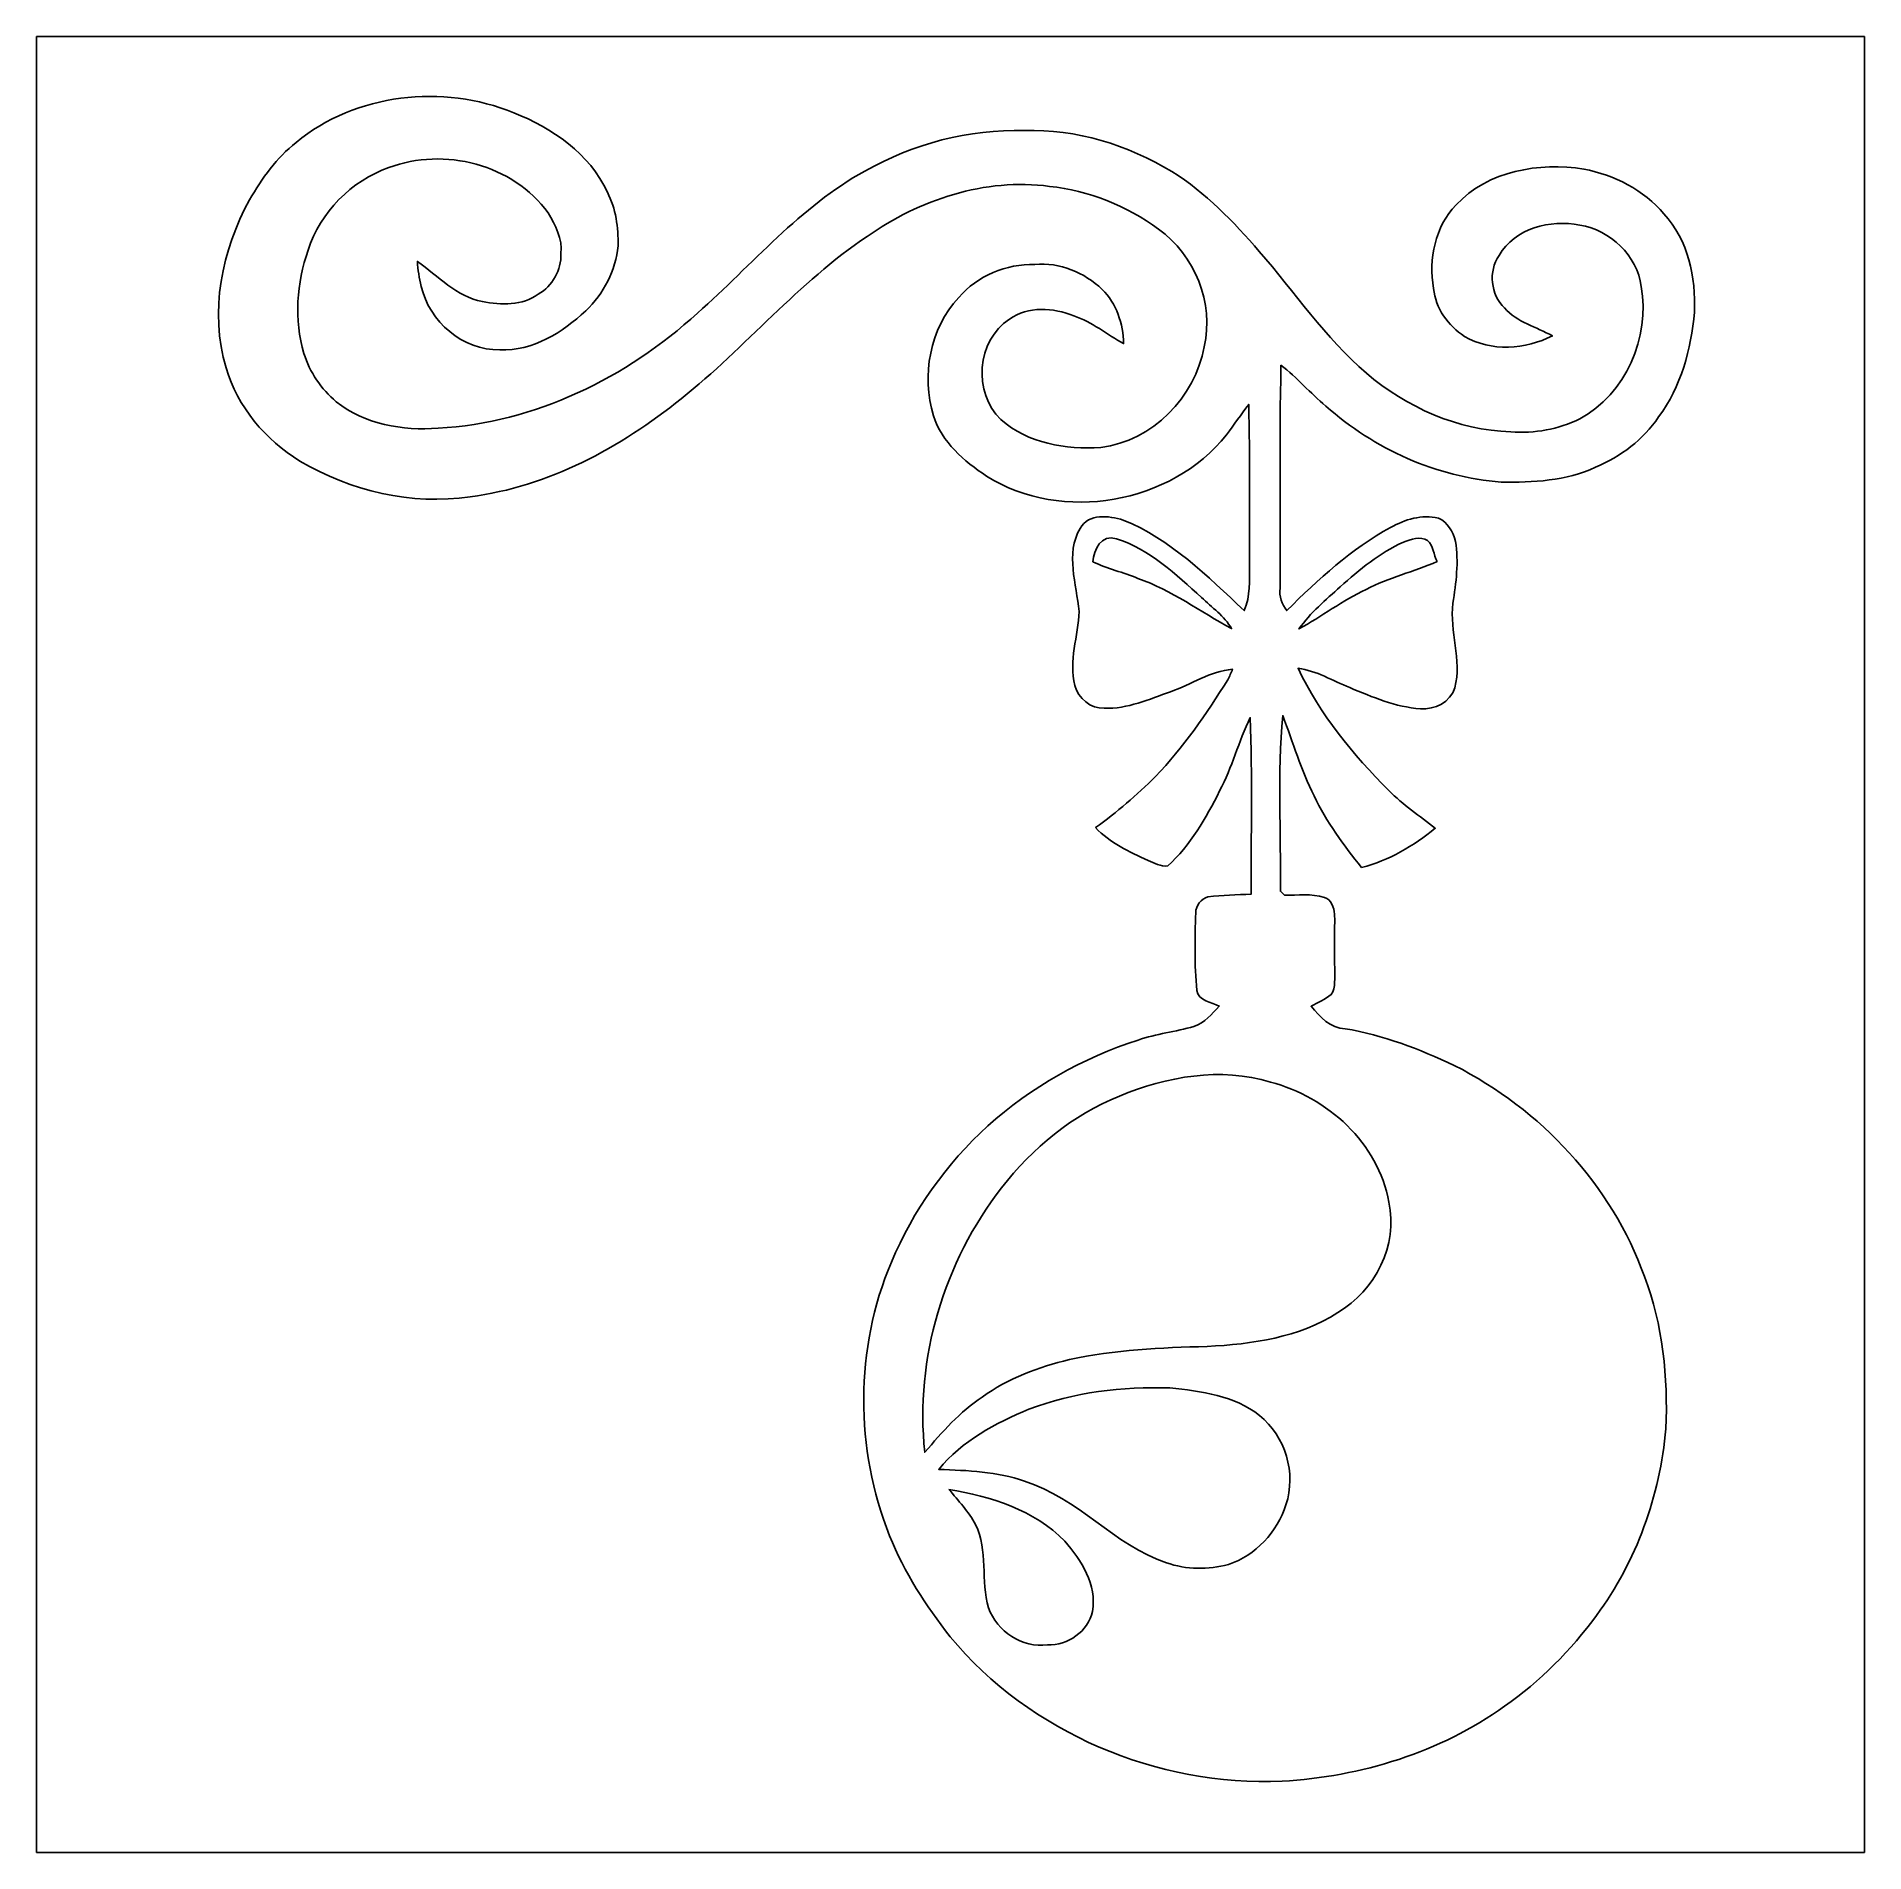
# Model space of a CAD drawing. Header units: centimetres. Extents: x -16.8 to 16.8, y -16.7 to 16.7.
import ezdxf

# ---------------------------------------------------------------- set-up
doc = ezdxf.new("R2010")
doc.units = ezdxf.units.CM
doc.header["$MEASUREMENT"] = 0
doc.layers.add('Layer 1', color=7, linetype='Continuous')

msp = doc.modelspace()

# ---------------------------------------------------------------- linework, layer by layer
at = {"layer": 'Layer 1', "color": 7}
for points, knots in [([(-16.77458, 16.66875), (-16.77458, 16.66875), (16.77458, 16.66875), (16.77458, 16.66875), (16.77458, 16.66875), (16.77458, 16.66875), (16.77458, -16.66875), (16.77458, -16.66875), (16.77458, -16.66875), (16.77458, -16.66875), (-16.77458, -16.66875), (-16.77458, -16.66875), (-16.77458, -16.66875), (-16.77458, -16.66875), (-16.77458, 16.66875), (-16.77458, 16.66875), (-16.77458, 16.66875), (-16.77458, 16.66875), (-16.77458, 16.66875), (-16.77458, 16.66875)], [0, 0, 0, 0, 0.16666667, 0.16666667, 0.16666667, 0.16666667, 0.33333333, 0.33333333, 0.33333333, 0.33333333, 0.5, 0.5, 0.5, 0.5, 0.66666667, 0.66666667, 0.66666667, 0.66666667, 1, 1, 1, 1]), ([(-12.00926, 14.72459), (-12.3698, 14.44449), (-12.63721, 14.0649), (-12.86404, 13.67331), (-12.86404, 13.67331), (-13.37451, 12.74516), (-13.60629, 11.62156), (-13.29655, 10.58863), (-13.29655, 10.58863), (-13.08594, 9.86931), (-12.57618, 9.26147), (-11.93941, 8.87518), (-11.93941, 8.87518), (-11.00914, 8.32309), (-9.89471, 8.05674), (-8.81768, 8.22078), (-8.81768, 8.22078), (-7.37764, 8.40281), (-6.05825, 9.12001), (-4.94101, 10.0203), (-4.94101, 10.0203), (-3.75814, 10.95869), (-2.79612, 12.15743), (-1.53141, 12.99598), (-1.53141, 12.99598), (-0.56974, 13.67614), (0.63324, 14.07654), (1.81716, 13.91814), (1.81716, 13.91814), (2.53965, 13.84406), (3.23321, 13.5576), (3.81917, 13.13251), (3.81917, 13.13251), (4.48098, 12.6559), (4.84187, 11.77537), (4.65596, 10.97456), (4.65596, 10.97456), (4.49227, 10.04464), (3.70452, 9.24489), (2.75908, 9.12601), (2.75908, 9.12601), (2.11984, 9.08438), (1.41711, 9.19868), (0.92463, 9.63824), (0.92463, 9.63824), (0.40746, 10.12966), (0.47766, 11.08745), (1.08162, 11.47798), (1.08162, 11.47798), (1.42522, 11.72633), (1.88877, 11.69141), (2.26519, 11.54042), (2.26519, 11.54042), (2.60103, 11.43247), (2.86949, 11.19329), (3.17818, 11.03207), (3.17818, 11.03207), (3.16971, 11.39684), (3.04447, 11.76514), (2.78518, 12.02796), (2.78518, 12.02796), (2.45569, 12.33629), (2.00625, 12.5289), (1.5494, 12.48586), (1.5494, 12.48586), (1.02482, 12.49645), (0.49671, 12.27596), (0.15028, 11.87944), (0.15028, 11.87944), (-0.37606, 11.30653), (-0.5394, 10.44504), (-0.31397, 9.70703), (-0.31397, 9.70703), (-0.15769, 9.21985), (0.24836, 8.87095), (0.66216, 8.59896), (0.66216, 8.59896), (2.04893, 7.73007), (4.04848, 8.0839), (5.06871, 9.35884), (5.06871, 9.35884), (5.20629, 9.54264), (5.33294, 9.73455), (5.4737, 9.91623), (5.4737, 9.91623), (5.50086, 8.93339), (5.47652, 7.9502), (5.49028, 6.96736), (5.49028, 6.96736), (5.48287, 6.68831), (5.50933, 6.39163), (5.39009, 6.13093), (5.39009, 6.13093), (4.71382, 6.75746), (4.04213, 7.44432), (3.17041, 7.79286), (3.17041, 7.79286), (2.90724, 7.87047), (2.53436, 7.92304), (2.38019, 7.6394), (2.38019, 7.6394), (2.10291, 7.1695), (2.31669, 6.61564), (2.35902, 6.1154), (2.35902, 6.1154), (2.34703, 5.66244), (2.16323, 5.20876), (2.28318, 4.75544), (2.28318, 4.75544), (2.34174, 4.5152), (2.57246, 4.32964), (2.82328, 4.3374), (2.82328, 4.3374), (3.24767, 4.32223), (3.64631, 4.5025), (4.03789, 4.64079), (4.03789, 4.64079), (4.41995, 4.77344), (4.76603, 5.01897), (5.17772, 5.0546), (5.17772, 5.0546), (5.15056, 4.98863), (5.12304, 4.92231), (5.08741, 4.86022), (5.08741, 4.86022), (4.69794, 4.23122), (4.2739, 3.61879), (3.76167, 3.08222), (3.76167, 3.08222), (3.41806, 2.74496), (3.05435, 2.42711), (2.66312, 2.14559), (2.66312, 2.14559), (2.92488, 1.86514), (3.28295, 1.70145), (3.62514, 1.54129), (3.62514, 1.54129), (3.74086, 1.49578), (3.85974, 1.4291), (3.98851, 1.44145), (3.98851, 1.44145), (4.40372, 1.82139), (4.69159, 2.31916), (4.93889, 2.82011), (4.93889, 2.82011), (5.16819, 3.25049), (5.28814, 3.72886), (5.50016, 4.16631), (5.50016, 4.16631), (5.54355, 3.08716), (5.51286, 2.00695), (5.51956, 0.9271), (5.51956, 0.9271), (5.25498, 0.90805), (4.98898, 0.90664), (4.72616, 0.87454), (4.72616, 0.87454), (4.59987, 0.83891), (4.5025, 0.71579), (4.50003, 0.5842), (4.50003, 0.5842), (4.48698, 0.10901), (4.47534, -0.36865), (4.52049, -0.84279), (4.52049, -0.84279), (4.55401, -1.03329), (4.79002, -1.06116), (4.93148, -1.13206), (4.93148, -1.13206), (4.79601, -1.276), (4.66372, -1.44074), (4.46828, -1.50319), (4.46828, -1.50319), (4.13103, -1.6069), (3.77649, -1.63654), (3.44276, -1.75472), (3.44276, -1.75472), (2.42852, -2.08174), (1.47743, -2.61691), (0.68439, -3.33058), (0.68439, -3.33058), (-0.07479, -4.02519), (-0.68862, -4.88209), (-1.08514, -5.83248), (-1.08514, -5.83248), (-1.75966, -7.41468), (-1.75542, -9.26147), (-1.11689, -10.85462), (-1.11689, -10.85462), (-0.8509, -11.52807), (-0.44944, -12.13767), (-0.00741, -12.70741), (-0.00741, -12.70741), (1.46226, -14.48294), (3.79554, -15.45484), (6.08612, -15.36171), (6.08612, -15.36171), (7.53498, -15.27528), (8.98525, -14.83607), (10.17023, -13.98199), (10.17023, -13.98199), (10.82357, -13.53044), (11.38661, -12.954), (11.85827, -12.31688), (11.85827, -12.31688), (12.58887, -11.32099), (13.02526, -10.11837), (13.12757, -8.88894), (13.12757, -8.88894), (13.17696, -7.94561), (13.07042, -6.985), (12.7381, -6.09635), (12.7381, -6.09635), (12.13591, -4.41501), (10.83204, -3.02366), (9.24666, -2.22074), (9.24666, -2.22074), (8.60954, -1.9177), (7.94103, -1.66476), (7.24359, -1.54552), (7.24359, -1.54552), (6.96842, -1.54093), (6.77968, -1.32997), (6.61811, -1.13489), (6.61811, -1.13489), (6.74546, -1.06998), (6.87211, -1.0033), (6.98923, -0.9204), (6.98923, -0.9204), (7.07461, -0.78281), (7.04638, -0.60854), (7.05238, -0.45579), (7.05238, -0.45579), (7.04215, -0.11783), (7.05309, 0.22049), (7.05097, 0.55809), (7.05097, 0.55809), (7.03333, 0.67698), (6.99523, 0.83114), (6.86294, 0.86572), (6.86294, 0.86572), (6.62481, 0.93839), (6.37293, 0.90064), (6.12916, 0.90734), (6.12916, 0.90734), (6.10411, 0.93133), (6.07907, 0.95497), (6.05437, 0.97861), (6.05437, 0.97861), (6.07131, 2.05281), (5.9944, 3.13196), (6.09706, 4.20229), (6.09706, 4.20229), (6.28756, 3.71016), (6.43608, 3.20005), (6.6735, 2.72662), (6.6735, 2.72662), (6.90033, 2.25037), (7.2136, 1.82245), (7.54627, 1.41534), (7.54627, 1.41534), (8.04862, 1.53423), (8.49701, 1.81645), (8.89811, 2.13289), (8.89811, 2.13289), (8.60989, 2.35832), (8.30474, 2.56399), (8.04686, 2.82575), (8.04686, 2.82575), (7.38787, 3.48686), (6.77933, 4.2224), (6.37928, 5.07118), (6.37928, 5.07118), (6.71936, 5.02638), (7.01357, 4.84188), (7.32684, 4.71734), (7.32684, 4.71734), (7.74347, 4.54237), (8.16822, 4.35963), (8.62436, 4.32717), (8.62436, 4.32717), (8.89, 4.30953), (9.17399, 4.44712), (9.25724, 4.71241), (9.25724, 4.71241), (9.38706, 5.22746), (9.15705, 5.7471), (9.22267, 6.26569), (9.22267, 6.26569), (9.27806, 6.64069), (9.33238, 7.02345), (9.26747, 7.40093), (9.26747, 7.40093), (9.22549, 7.57449), (9.12742, 7.75476), (8.95421, 7.82496), (8.95421, 7.82496), (8.65223, 7.90363), (8.34108, 7.80097), (8.07649, 7.65563), (8.07649, 7.65563), (7.35859, 7.26193), (6.74723, 6.70631), (6.1722, 6.13022), (6.1722, 6.13022), (6.08965, 6.25087), (6.02156, 6.38881), (6.04979, 6.54226), (6.04979, 6.54226), (6.05472, 7.90575), (6.03426, 9.26959), (6.06531, 10.63272), (6.06531, 10.63272), (6.36446, 10.41294), (6.60082, 10.12084), (6.88763, 9.88554), (6.88763, 9.88554), (7.77804, 9.09743), (8.91752, 8.57814), (10.10814, 8.48889), (10.10814, 8.48889), (10.69375, 8.4776), (11.29841, 8.51288), (11.83922, 8.76124), (11.83922, 8.76124), (12.29783, 8.95844), (12.71834, 9.26747), (12.99774, 9.68551), (12.99774, 9.68551), (13.40873, 10.23973), (13.59606, 10.92835), (13.65321, 11.6078), (13.65321, 11.6078), (13.68672, 12.24633), (13.53855, 12.93107), (13.09441, 13.41261), (13.09441, 13.41261), (12.72505, 13.85394), (12.18494, 14.12769), (11.62579, 14.23529), (11.62579, 14.23529), (10.80699, 14.3637), (9.86861, 14.20777), (9.28017, 13.57947), (9.28017, 13.57947), (8.89176, 13.17942), (8.77358, 12.58288), (8.86566, 12.04595), (8.86566, 12.04595), (8.89882, 11.68118), (9.13589, 11.36156), (9.43504, 11.16401), (9.43504, 11.16401), (9.92364, 10.87614), (10.55335, 10.92623), (11.04829, 11.17283), (11.04829, 11.17283), (10.75267, 11.33863), (10.40059, 11.42365), (10.16811, 11.68576), (10.16811, 11.68576), (9.91588, 11.932), (9.86649, 12.35781), (10.06828, 12.64955), (10.06828, 12.64955), (10.35861, 13.15156), (11.01055, 13.3163), (11.54924, 13.20694), (11.54924, 13.20694), (12.11086, 13.11381), (12.60193, 12.65096), (12.67883, 12.07946), (12.67883, 12.07946), (12.83935, 11.14989), (12.39732, 10.10179), (11.54853, 9.65129), (11.54853, 9.65129), (11.15942, 9.45621), (10.71774, 9.37966), (10.28488, 9.41211), (10.28488, 9.41211), (9.30804, 9.44174), (8.36965, 9.86049), (7.63235, 10.48985), (7.63235, 10.48985), (6.87952, 11.14284), (6.31437, 11.97292), (5.66808, 12.72399), (5.66808, 12.72399), (5.19077, 13.26868), (4.68595, 13.80561), (4.06435, 14.18837), (4.06435, 14.18837), (3.25296, 14.67732), (2.31175, 14.97436), (1.35819, 14.94437), (1.35819, 14.94437), (0.33761, 14.96977), (-0.68333, 14.70272), (-1.56986, 14.19966), (-1.56986, 14.19966), (-2.76296, 13.54561), (-3.63608, 12.48092), (-4.64326, 11.59263), (-4.64326, 11.59263), (-5.94466, 10.40271), (-7.626, 9.57721), (-9.40259, 9.47808), (-9.40259, 9.47808), (-10.05487, 9.4294), (-10.75055, 9.55111), (-11.27478, 9.96456), (-11.27478, 9.96456), (-11.54853, 10.19775), (-11.76196, 10.50608), (-11.86674, 10.85144), (-11.86674, 10.85144), (-12.05406, 11.4681), (-11.99762, 12.14332), (-11.79089, 12.74762), (-11.79089, 12.74762), (-11.56229, 13.44295), (-11.00173, 14.02221), (-10.30887, 14.2621), (-10.30887, 14.2621), (-9.29464, 14.64733), (-8.02499, 14.32313), (-7.38399, 13.43025), (-7.38399, 13.43025), (-7.25099, 13.20518), (-7.1187, 12.95506), (-7.14939, 12.68377), (-7.14939, 12.68377), (-7.14022, 12.38567), (-7.30462, 12.08511), (-7.56532, 11.93941), (-7.56532, 11.93941), (-7.85742, 11.72527), (-8.25253, 11.73656), (-8.59084, 11.80183), (-8.59084, 11.80183), (-9.06709, 11.89461), (-9.40541, 12.27314), (-9.78535, 12.54125), (-9.78535, 12.54125), (-9.77371, 12.38709), (-9.75536, 12.23257), (-9.71409, 12.08299), (-9.71409, 12.08299), (-9.56628, 11.43106), (-8.95103, 10.90577), (-8.27264, 10.91812), (-8.27264, 10.91812), (-7.6641, 10.89166), (-7.12258, 11.23632), (-6.69502, 11.63426), (-6.69502, 11.63426), (-6.3627, 11.9447), (-6.14433, 12.37509), (-6.10059, 12.82806), (-6.10059, 12.82806), (-6.09565, 13.1632), (-6.14186, 13.50786), (-6.29744, 13.80878), (-6.29744, 13.80878), (-6.61917, 14.5221), (-7.31026, 14.98953), (-8.01652, 15.27069), (-8.01652, 15.27069), (-9.31616, 15.80056), (-10.916, 15.63088), (-12.00926, 14.72459)], [0, 0, 0, 0, 0.00840336, 0.00840336, 0.00840336, 0.00840336, 0.01680672, 0.01680672, 0.01680672, 0.01680672, 0.02521008, 0.02521008, 0.02521008, 0.02521008, 0.03361345, 0.03361345, 0.03361345, 0.03361345, 0.04201681, 0.04201681, 0.04201681, 0.04201681, 0.05042017, 0.05042017, 0.05042017, 0.05042017, 0.05882353, 0.05882353, 0.05882353, 0.05882353, 0.06722689, 0.06722689, 0.06722689, 0.06722689, 0.07563025, 0.07563025, 0.07563025, 0.07563025, 0.08403361, 0.08403361, 0.08403361, 0.08403361, 0.09243697, 0.09243697, 0.09243697, 0.09243697, 0.10084034, 0.10084034, 0.10084034, 0.10084034, 0.1092437, 0.1092437, 0.1092437, 0.1092437, 0.11764706, 0.11764706, 0.11764706, 0.11764706, 0.12605042, 0.12605042, 0.12605042, 0.12605042, 0.13445378, 0.13445378, 0.13445378, 0.13445378, 0.14285714, 0.14285714, 0.14285714, 0.14285714, 0.1512605, 0.1512605, 0.1512605, 0.1512605, 0.15966387, 0.15966387, 0.15966387, 0.15966387, 0.16806723, 0.16806723, 0.16806723, 0.16806723, 0.17647059, 0.17647059, 0.17647059, 0.17647059, 0.18487395, 0.18487395, 0.18487395, 0.18487395, 0.19327731, 0.19327731, 0.19327731, 0.19327731, 0.20168067, 0.20168067, 0.20168067, 0.20168067, 0.21008403, 0.21008403, 0.21008403, 0.21008403, 0.21848739, 0.21848739, 0.21848739, 0.21848739, 0.22689076, 0.22689076, 0.22689076, 0.22689076, 0.23529412, 0.23529412, 0.23529412, 0.23529412, 0.24369748, 0.24369748, 0.24369748, 0.24369748, 0.25210084, 0.25210084, 0.25210084, 0.25210084, 0.2605042, 0.2605042, 0.2605042, 0.2605042, 0.26890756, 0.26890756, 0.26890756, 0.26890756, 0.27731092, 0.27731092, 0.27731092, 0.27731092, 0.28571429, 0.28571429, 0.28571429, 0.28571429, 0.29411765, 0.29411765, 0.29411765, 0.29411765, 0.30252101, 0.30252101, 0.30252101, 0.30252101, 0.31092437, 0.31092437, 0.31092437, 0.31092437, 0.31932773, 0.31932773, 0.31932773, 0.31932773, 0.32773109, 0.32773109, 0.32773109, 0.32773109, 0.33613445, 0.33613445, 0.33613445, 0.33613445, 0.34453782, 0.34453782, 0.34453782, 0.34453782, 0.35294118, 0.35294118, 0.35294118, 0.35294118, 0.36134454, 0.36134454, 0.36134454, 0.36134454, 0.3697479, 0.3697479, 0.3697479, 0.3697479, 0.37815126, 0.37815126, 0.37815126, 0.37815126, 0.38655462, 0.38655462, 0.38655462, 0.38655462, 0.39495798, 0.39495798, 0.39495798, 0.39495798, 0.40336134, 0.40336134, 0.40336134, 0.40336134, 0.41176471, 0.41176471, 0.41176471, 0.41176471, 0.42016807, 0.42016807, 0.42016807, 0.42016807, 0.42857143, 0.42857143, 0.42857143, 0.42857143, 0.43697479, 0.43697479, 0.43697479, 0.43697479, 0.44537815, 0.44537815, 0.44537815, 0.44537815, 0.45378151, 0.45378151, 0.45378151, 0.45378151, 0.46218487, 0.46218487, 0.46218487, 0.46218487, 0.47058824, 0.47058824, 0.47058824, 0.47058824, 0.4789916, 0.4789916, 0.4789916, 0.4789916, 0.48739496, 0.48739496, 0.48739496, 0.48739496, 0.49579832, 0.49579832, 0.49579832, 0.49579832, 0.50420168, 0.50420168, 0.50420168, 0.50420168, 0.51260504, 0.51260504, 0.51260504, 0.51260504, 0.5210084, 0.5210084, 0.5210084, 0.5210084, 0.52941176, 0.52941176, 0.52941176, 0.52941176, 0.53781513, 0.53781513, 0.53781513, 0.53781513, 0.54621849, 0.54621849, 0.54621849, 0.54621849, 0.55462185, 0.55462185, 0.55462185, 0.55462185, 0.56302521, 0.56302521, 0.56302521, 0.56302521, 0.57142857, 0.57142857, 0.57142857, 0.57142857, 0.57983193, 0.57983193, 0.57983193, 0.57983193, 0.58823529, 0.58823529, 0.58823529, 0.58823529, 0.59663866, 0.59663866, 0.59663866, 0.59663866, 0.60504202, 0.60504202, 0.60504202, 0.60504202, 0.61344538, 0.61344538, 0.61344538, 0.61344538, 0.62184874, 0.62184874, 0.62184874, 0.62184874, 0.6302521, 0.6302521, 0.6302521, 0.6302521, 0.63865546, 0.63865546, 0.63865546, 0.63865546, 0.64705882, 0.64705882, 0.64705882, 0.64705882, 0.65546218, 0.65546218, 0.65546218, 0.65546218, 0.66386555, 0.66386555, 0.66386555, 0.66386555, 0.67226891, 0.67226891, 0.67226891, 0.67226891, 0.68067227, 0.68067227, 0.68067227, 0.68067227, 0.68907563, 0.68907563, 0.68907563, 0.68907563, 0.69747899, 0.69747899, 0.69747899, 0.69747899, 0.70588235, 0.70588235, 0.70588235, 0.70588235, 0.71428571, 0.71428571, 0.71428571, 0.71428571, 0.72268908, 0.72268908, 0.72268908, 0.72268908, 0.73109244, 0.73109244, 0.73109244, 0.73109244, 0.7394958, 0.7394958, 0.7394958, 0.7394958, 0.74789916, 0.74789916, 0.74789916, 0.74789916, 0.75630252, 0.75630252, 0.75630252, 0.75630252, 0.76470588, 0.76470588, 0.76470588, 0.76470588, 0.77310924, 0.77310924, 0.77310924, 0.77310924, 0.78151261, 0.78151261, 0.78151261, 0.78151261, 0.78991597, 0.78991597, 0.78991597, 0.78991597, 0.79831933, 0.79831933, 0.79831933, 0.79831933, 0.80672269, 0.80672269, 0.80672269, 0.80672269, 0.81512605, 0.81512605, 0.81512605, 0.81512605, 0.82352941, 0.82352941, 0.82352941, 0.82352941, 0.83193277, 0.83193277, 0.83193277, 0.83193277, 0.84033613, 0.84033613, 0.84033613, 0.84033613, 0.8487395, 0.8487395, 0.8487395, 0.8487395, 0.85714286, 0.85714286, 0.85714286, 0.85714286, 0.86554622, 0.86554622, 0.86554622, 0.86554622, 0.87394958, 0.87394958, 0.87394958, 0.87394958, 0.88235294, 0.88235294, 0.88235294, 0.88235294, 0.8907563, 0.8907563, 0.8907563, 0.8907563, 0.89915966, 0.89915966, 0.89915966, 0.89915966, 0.90756303, 0.90756303, 0.90756303, 0.90756303, 0.91596639, 0.91596639, 0.91596639, 0.91596639, 0.92436975, 0.92436975, 0.92436975, 0.92436975, 0.93277311, 0.93277311, 0.93277311, 0.93277311, 0.94117647, 0.94117647, 0.94117647, 0.94117647, 0.94957983, 0.94957983, 0.94957983, 0.94957983, 0.95798319, 0.95798319, 0.95798319, 0.95798319, 0.96638655, 0.96638655, 0.96638655, 0.96638655, 0.97478992, 0.97478992, 0.97478992, 0.97478992, 0.98319328, 0.98319328, 0.98319328, 0.98319328, 1, 1, 1, 1]), ([(2.61479, 7.02663), (2.63208, 7.24676), (2.76542, 7.53851), (3.04553, 7.4489), (3.04553, 7.4489), (3.66113, 7.25946), (4.1342, 6.78568), (4.60904, 6.37258), (4.60904, 6.37258), (4.79425, 6.18525), (5.02849, 6.03532), (5.15796, 5.79861), (5.15796, 5.79861), (4.59034, 6.11223), (4.05589, 6.49958), (3.44099, 6.72218), (3.44099, 6.72218), (3.16971, 6.83507), (2.87831, 6.89539), (2.61479, 7.02663)], [0, 0, 0, 0, 0.16666667, 0.16666667, 0.16666667, 0.16666667, 0.33333333, 0.33333333, 0.33333333, 0.33333333, 0.5, 0.5, 0.5, 0.5, 0.66666667, 0.66666667, 0.66666667, 0.66666667, 1, 1, 1, 1]), ([(8.3118, 7.38646), (8.44973, 7.43197), (8.62259, 7.50252), (8.75665, 7.41645), (8.75665, 7.41645), (8.86601, 7.32155), (8.86601, 7.15539), (8.93057, 7.03263), (8.93057, 7.03263), (8.50653, 6.8386), (8.04192, 6.74017), (7.62952, 6.51722), (7.62952, 6.51722), (7.19455, 6.31613), (6.81284, 6.02227), (6.3941, 5.79261), (6.3941, 5.79261), (6.604, 6.09106), (6.88587, 6.32531), (7.15469, 6.56766), (7.15469, 6.56766), (7.50711, 6.88234), (7.87859, 7.19067), (8.3118, 7.38646)], [0, 0, 0, 0, 0.14285714, 0.14285714, 0.14285714, 0.14285714, 0.28571429, 0.28571429, 0.28571429, 0.28571429, 0.42857143, 0.42857143, 0.42857143, 0.42857143, 0.57142857, 0.57142857, 0.57142857, 0.57142857, 0.71428571, 0.71428571, 0.71428571, 0.71428571, 1, 1, 1, 1]), ([(3.09986, -2.78342), (3.96734, -2.42217), (4.95582, -2.24649), (5.87304, -2.52554), (5.87304, -2.52554), (6.91162, -2.80035), (7.85954, -3.64102), (8.04369, -4.73216), (8.04369, -4.73216), (8.22078, -5.51815), (7.79216, -6.35811), (7.10777, -6.7564), (7.10777, -6.7564), (6.39798, -7.21819), (5.53685, -7.33531), (4.70852, -7.37941), (4.70852, -7.37941), (3.86327, -7.40092), (3.01166, -7.44008), (2.18264, -7.62), (2.18264, -7.62), (1.61749, -7.76005), (1.05586, -7.96184), (0.58208, -8.30827), (0.58208, -8.30827), (0.17004, -8.57709), (-0.15099, -8.95421), (-0.47202, -9.32074), (-0.47202, -9.32074), (-0.65758, -7.60201), (-0.11712, -5.82789), (0.93698, -4.46476), (0.93698, -4.46476), (1.50424, -3.73839), (2.23908, -3.12702), (3.09986, -2.78342)], [0, 0, 0, 0, 0.1, 0.1, 0.1, 0.1, 0.2, 0.2, 0.2, 0.2, 0.3, 0.3, 0.3, 0.3, 0.4, 0.4, 0.4, 0.4, 0.5, 0.5, 0.5, 0.5, 0.6, 0.6, 0.6, 0.6, 0.7, 0.7, 0.7, 0.7, 0.8, 0.8, 0.8, 0.8, 1, 1, 1, 1]), ([(1.44074, -8.53158), (2.26201, -8.21831), (3.15348, -8.11177), (4.02837, -8.14176), (4.02837, -8.14176), (4.59881, -8.19961), (5.21088, -8.27899), (5.67408, -8.64799), (5.67408, -8.64799), (6.14751, -9.02864), (6.34965, -9.7088), (6.15738, -10.28594), (6.15738, -10.28594), (5.99264, -10.7823), (5.60317, -11.2141), (5.10187, -11.38167), (5.10187, -11.38167), (4.73004, -11.48292), (4.32788, -11.47868), (3.96381, -11.34992), (3.96381, -11.34992), (3.00002, -11.02819), (2.33539, -10.15506), (1.36102, -9.85449), (1.36102, -9.85449), (0.85654, -9.67105), (0.31397, -9.6587), (-0.21555, -9.63542), (-0.21555, -9.63542), (0.21343, -9.11754), (0.82656, -8.7824), (1.44074, -8.53158)], [0, 0, 0, 0, 0.11111111, 0.11111111, 0.11111111, 0.11111111, 0.22222222, 0.22222222, 0.22222222, 0.22222222, 0.33333333, 0.33333333, 0.33333333, 0.33333333, 0.44444444, 0.44444444, 0.44444444, 0.44444444, 0.55555556, 0.55555556, 0.55555556, 0.55555556, 0.66666667, 0.66666667, 0.66666667, 0.66666667, 0.77777778, 0.77777778, 0.77777778, 0.77777778, 1, 1, 1, 1]), ([(-0.02928, -10.00443), (0.74224, -10.13178), (1.53635, -10.38225), (2.09797, -10.95481), (2.09797, -10.95481), (2.40277, -11.30653), (2.68817, -11.7542), (2.60597, -12.24245), (2.60597, -12.24245), (2.52483, -12.61181), (2.15406, -12.87251), (1.78047, -12.85699), (1.78047, -12.85699), (1.31657, -12.91908), (0.85337, -12.61145), (0.69779, -12.17754), (0.69779, -12.17754), (0.5528, -11.67906), (0.69427, -11.12802), (0.46038, -10.6493), (0.46038, -10.6493), (0.33373, -10.40836), (0.14217, -10.21221), (-0.02928, -10.00443)], [0, 0, 0, 0, 0.14285714, 0.14285714, 0.14285714, 0.14285714, 0.28571429, 0.28571429, 0.28571429, 0.28571429, 0.42857143, 0.42857143, 0.42857143, 0.42857143, 0.57142857, 0.57142857, 0.57142857, 0.57142857, 0.71428571, 0.71428571, 0.71428571, 0.71428571, 1, 1, 1, 1])]:
    msp.add_open_spline(points, degree=3, knots=knots, dxfattribs=at)
at = {"layer": 'Layer 1', "color": 250}
for points, knots in [([(-12.00926, 14.72459), (-10.916, 15.63088), (-9.31616, 15.80056), (-8.01652, 15.27069), (-8.01652, 15.27069), (-7.31026, 14.98953), (-6.61917, 14.5221), (-6.29744, 13.80878), (-6.29744, 13.80878), (-6.14186, 13.50786), (-6.09565, 13.1632), (-6.10059, 12.82806), (-6.10059, 12.82806), (-6.14433, 12.37509), (-6.3627, 11.9447), (-6.69502, 11.63426), (-6.69502, 11.63426), (-7.12258, 11.23632), (-7.6641, 10.89166), (-8.27264, 10.91812), (-8.27264, 10.91812), (-8.95103, 10.90577), (-9.56628, 11.43106), (-9.71409, 12.08299), (-9.71409, 12.08299), (-9.75536, 12.23257), (-9.77371, 12.38709), (-9.78535, 12.54125), (-9.78535, 12.54125), (-9.40541, 12.27314), (-9.06709, 11.89461), (-8.59084, 11.80183), (-8.59084, 11.80183), (-8.25253, 11.73656), (-7.85742, 11.72527), (-7.56532, 11.93941), (-7.56532, 11.93941), (-7.30462, 12.08511), (-7.14022, 12.38567), (-7.14939, 12.68377), (-7.14939, 12.68377), (-7.1187, 12.95506), (-7.25099, 13.20518), (-7.38399, 13.43025), (-7.38399, 13.43025), (-8.02499, 14.32313), (-9.29464, 14.64733), (-10.30887, 14.2621), (-10.30887, 14.2621), (-11.00173, 14.02221), (-11.56229, 13.44295), (-11.79089, 12.74762), (-11.79089, 12.74762), (-11.99762, 12.14332), (-12.05406, 11.4681), (-11.86674, 10.85144), (-11.86674, 10.85144), (-11.76196, 10.50608), (-11.54853, 10.19775), (-11.27478, 9.96456), (-11.27478, 9.96456), (-10.75055, 9.55111), (-10.05487, 9.4294), (-9.40259, 9.47808), (-9.40259, 9.47808), (-7.626, 9.57721), (-5.94466, 10.40271), (-4.64326, 11.59263), (-4.64326, 11.59263), (-3.63608, 12.48092), (-2.76296, 13.54561), (-1.56986, 14.19966), (-1.56986, 14.19966), (-0.68333, 14.70272), (0.33761, 14.96977), (1.35819, 14.94437), (1.35819, 14.94437), (2.31175, 14.97436), (3.25296, 14.67732), (4.06435, 14.18837), (4.06435, 14.18837), (4.68595, 13.80561), (5.19077, 13.26868), (5.66808, 12.72399), (5.66808, 12.72399), (6.31437, 11.97292), (6.87952, 11.14284), (7.63235, 10.48985), (7.63235, 10.48985), (8.36965, 9.86049), (9.30804, 9.44174), (10.28488, 9.41211), (10.28488, 9.41211), (10.71774, 9.37966), (11.15942, 9.45621), (11.54853, 9.65129), (11.54853, 9.65129), (12.39732, 10.10179), (12.83935, 11.14989), (12.67883, 12.07946), (12.67883, 12.07946), (12.60193, 12.65096), (12.11086, 13.11381), (11.54924, 13.20694), (11.54924, 13.20694), (11.01055, 13.3163), (10.35861, 13.15156), (10.06828, 12.64955), (10.06828, 12.64955), (9.86649, 12.35781), (9.91588, 11.932), (10.16811, 11.68576), (10.16811, 11.68576), (10.40059, 11.42365), (10.75267, 11.33863), (11.04829, 11.17283), (11.04829, 11.17283), (10.55335, 10.92623), (9.92364, 10.87614), (9.43504, 11.16401), (9.43504, 11.16401), (9.13589, 11.36156), (8.89882, 11.68118), (8.86566, 12.04595), (8.86566, 12.04595), (8.77358, 12.58288), (8.89176, 13.17942), (9.28017, 13.57947), (9.28017, 13.57947), (9.86861, 14.20777), (10.80699, 14.3637), (11.62579, 14.23529), (11.62579, 14.23529), (12.18494, 14.12769), (12.72505, 13.85394), (13.09441, 13.41261), (13.09441, 13.41261), (13.53855, 12.93107), (13.68672, 12.24633), (13.65321, 11.6078), (13.65321, 11.6078), (13.59606, 10.92835), (13.40873, 10.23973), (12.99774, 9.68551), (12.99774, 9.68551), (12.71834, 9.26747), (12.29783, 8.95844), (11.83922, 8.76124), (11.83922, 8.76124), (11.29841, 8.51288), (10.69375, 8.4776), (10.10814, 8.48889), (10.10814, 8.48889), (8.91752, 8.57814), (7.77804, 9.09743), (6.88763, 9.88554), (6.88763, 9.88554), (6.60082, 10.12084), (6.36446, 10.41294), (6.06531, 10.63272), (6.06531, 10.63272), (6.03426, 9.26959), (6.05472, 7.90575), (6.04979, 6.54226), (6.04979, 6.54226), (6.02156, 6.38881), (6.08965, 6.25087), (6.1722, 6.13022), (6.1722, 6.13022), (6.74723, 6.70631), (7.35859, 7.26193), (8.07649, 7.65563), (8.07649, 7.65563), (8.34108, 7.80097), (8.65223, 7.90363), (8.95421, 7.82496), (8.95421, 7.82496), (9.12742, 7.75476), (9.22549, 7.57449), (9.26747, 7.40093), (9.26747, 7.40093), (9.33238, 7.02345), (9.27806, 6.64069), (9.22267, 6.26569), (9.22267, 6.26569), (9.15705, 5.7471), (9.38706, 5.22746), (9.25724, 4.71241), (9.25724, 4.71241), (9.17399, 4.44712), (8.89, 4.30953), (8.62436, 4.32717), (8.62436, 4.32717), (8.16822, 4.35963), (7.74347, 4.54237), (7.32684, 4.71734), (7.32684, 4.71734), (7.01357, 4.84188), (6.71936, 5.02638), (6.37928, 5.07118), (6.37928, 5.07118), (6.77933, 4.2224), (7.38787, 3.48686), (8.04686, 2.82575), (8.04686, 2.82575), (8.30474, 2.56399), (8.60989, 2.35832), (8.89811, 2.13289), (8.89811, 2.13289), (8.49701, 1.81645), (8.04862, 1.53423), (7.54627, 1.41534), (7.54627, 1.41534), (7.2136, 1.82245), (6.90033, 2.25037), (6.6735, 2.72662), (6.6735, 2.72662), (6.43608, 3.20005), (6.28756, 3.71016), (6.09706, 4.20229), (6.09706, 4.20229), (5.9944, 3.13196), (6.07131, 2.05281), (6.05437, 0.97861), (6.05437, 0.97861), (6.07907, 0.95497), (6.10411, 0.93133), (6.12916, 0.90734), (6.12916, 0.90734), (6.37293, 0.90064), (6.62481, 0.93839), (6.86294, 0.86572), (6.86294, 0.86572), (6.99523, 0.83114), (7.03333, 0.67698), (7.05097, 0.55809), (7.05097, 0.55809), (7.05309, 0.22049), (7.04215, -0.11783), (7.05238, -0.45579), (7.05238, -0.45579), (7.04638, -0.60854), (7.07461, -0.78281), (6.98923, -0.9204), (6.98923, -0.9204), (6.87211, -1.0033), (6.74546, -1.06998), (6.61811, -1.13489), (6.61811, -1.13489), (6.77968, -1.32997), (6.96842, -1.54093), (7.24359, -1.54552), (7.24359, -1.54552), (7.94103, -1.66476), (8.60954, -1.9177), (9.24666, -2.22074), (9.24666, -2.22074), (10.83204, -3.02366), (12.13591, -4.41501), (12.7381, -6.09635), (12.7381, -6.09635), (13.07042, -6.985), (13.17696, -7.94561), (13.12757, -8.88894), (13.12757, -8.88894), (13.02526, -10.11837), (12.58887, -11.32099), (11.85827, -12.31688), (11.85827, -12.31688), (11.38661, -12.954), (10.82357, -13.53044), (10.17023, -13.98199), (10.17023, -13.98199), (8.98525, -14.83607), (7.53498, -15.27528), (6.08612, -15.36171), (6.08612, -15.36171), (3.79554, -15.45484), (1.46226, -14.48294), (-0.00741, -12.70741), (-0.00741, -12.70741), (-0.44944, -12.13767), (-0.8509, -11.52807), (-1.11689, -10.85462), (-1.11689, -10.85462), (-1.75542, -9.26147), (-1.75966, -7.41468), (-1.08514, -5.83248), (-1.08514, -5.83248), (-0.68862, -4.88209), (-0.07479, -4.02519), (0.68439, -3.33058), (0.68439, -3.33058), (1.47743, -2.61691), (2.42852, -2.08174), (3.44276, -1.75472), (3.44276, -1.75472), (3.77649, -1.63654), (4.13103, -1.6069), (4.46828, -1.50319), (4.46828, -1.50319), (4.66372, -1.44074), (4.79601, -1.276), (4.93148, -1.13206), (4.93148, -1.13206), (4.79002, -1.06116), (4.55401, -1.03329), (4.52049, -0.84279), (4.52049, -0.84279), (4.47534, -0.36865), (4.48698, 0.10901), (4.50003, 0.5842), (4.50003, 0.5842), (4.5025, 0.71579), (4.59987, 0.83891), (4.72616, 0.87454), (4.72616, 0.87454), (4.98898, 0.90664), (5.25498, 0.90805), (5.51956, 0.9271), (5.51956, 0.9271), (5.51286, 2.00695), (5.54355, 3.08716), (5.50016, 4.16631), (5.50016, 4.16631), (5.28814, 3.72886), (5.16819, 3.25049), (4.93889, 2.82011), (4.93889, 2.82011), (4.69159, 2.31916), (4.40372, 1.82139), (3.98851, 1.44145), (3.98851, 1.44145), (3.85974, 1.4291), (3.74086, 1.49578), (3.62514, 1.54129), (3.62514, 1.54129), (3.28295, 1.70145), (2.92488, 1.86514), (2.66312, 2.14559), (2.66312, 2.14559), (3.05435, 2.42711), (3.41806, 2.74496), (3.76167, 3.08222), (3.76167, 3.08222), (4.2739, 3.61879), (4.69794, 4.23122), (5.08741, 4.86022), (5.08741, 4.86022), (5.12304, 4.92231), (5.15056, 4.98863), (5.17772, 5.0546), (5.17772, 5.0546), (4.76603, 5.01897), (4.41995, 4.77344), (4.03789, 4.64079), (4.03789, 4.64079), (3.64631, 4.5025), (3.24767, 4.32223), (2.82328, 4.3374), (2.82328, 4.3374), (2.57246, 4.32964), (2.34174, 4.5152), (2.28318, 4.75544), (2.28318, 4.75544), (2.16323, 5.20876), (2.34703, 5.66244), (2.35902, 6.1154), (2.35902, 6.1154), (2.31669, 6.61564), (2.10291, 7.1695), (2.38019, 7.6394), (2.38019, 7.6394), (2.53436, 7.92304), (2.90724, 7.87047), (3.17041, 7.79286), (3.17041, 7.79286), (4.04213, 7.44432), (4.71382, 6.75746), (5.39009, 6.13093), (5.39009, 6.13093), (5.50933, 6.39163), (5.48287, 6.68831), (5.49028, 6.96736), (5.49028, 6.96736), (5.47652, 7.9502), (5.50086, 8.93339), (5.4737, 9.91623), (5.4737, 9.91623), (5.33294, 9.73455), (5.20629, 9.54264), (5.06871, 9.35884), (5.06871, 9.35884), (4.04848, 8.0839), (2.04893, 7.73007), (0.66216, 8.59896), (0.66216, 8.59896), (0.24836, 8.87095), (-0.15769, 9.21985), (-0.31397, 9.70703), (-0.31397, 9.70703), (-0.5394, 10.44504), (-0.37606, 11.30653), (0.15028, 11.87944), (0.15028, 11.87944), (0.49671, 12.27596), (1.02482, 12.49645), (1.5494, 12.48586), (1.5494, 12.48586), (2.00625, 12.5289), (2.45569, 12.33629), (2.78518, 12.02796), (2.78518, 12.02796), (3.04447, 11.76514), (3.16971, 11.39684), (3.17818, 11.03207), (3.17818, 11.03207), (2.86949, 11.19329), (2.60103, 11.43247), (2.26519, 11.54042), (2.26519, 11.54042), (1.88877, 11.69141), (1.42522, 11.72633), (1.08162, 11.47798), (1.08162, 11.47798), (0.47766, 11.08745), (0.40746, 10.12966), (0.92463, 9.63824), (0.92463, 9.63824), (1.41711, 9.19868), (2.11984, 9.08438), (2.75908, 9.12601), (2.75908, 9.12601), (3.70452, 9.24489), (4.49227, 10.04464), (4.65596, 10.97456), (4.65596, 10.97456), (4.84187, 11.77537), (4.48098, 12.6559), (3.81917, 13.13251), (3.81917, 13.13251), (3.23321, 13.5576), (2.53965, 13.84406), (1.81716, 13.91814), (1.81716, 13.91814), (0.63324, 14.07654), (-0.56974, 13.67614), (-1.53141, 12.99598), (-1.53141, 12.99598), (-2.79612, 12.15743), (-3.75814, 10.95869), (-4.94101, 10.0203), (-4.94101, 10.0203), (-6.05825, 9.12001), (-7.37764, 8.40281), (-8.81768, 8.22078), (-8.81768, 8.22078), (-9.89471, 8.05674), (-11.00914, 8.32309), (-11.93941, 8.87518), (-11.93941, 8.87518), (-12.57618, 9.26147), (-13.08594, 9.86931), (-13.29655, 10.58863), (-13.29655, 10.58863), (-13.60629, 11.62156), (-13.37451, 12.74516), (-12.86404, 13.67331), (-12.86404, 13.67331), (-12.63721, 14.0649), (-12.3698, 14.44449), (-12.00926, 14.72459), (-12.00926, 14.72459), (-12.00926, 14.72459), (-12.00926, 14.72459), (-12.00926, 14.72459)], [0, 0, 0, 0, 0.00833333, 0.00833333, 0.00833333, 0.00833333, 0.01666667, 0.01666667, 0.01666667, 0.01666667, 0.025, 0.025, 0.025, 0.025, 0.03333333, 0.03333333, 0.03333333, 0.03333333, 0.04166667, 0.04166667, 0.04166667, 0.04166667, 0.05, 0.05, 0.05, 0.05, 0.05833333, 0.05833333, 0.05833333, 0.05833333, 0.06666667, 0.06666667, 0.06666667, 0.06666667, 0.075, 0.075, 0.075, 0.075, 0.08333333, 0.08333333, 0.08333333, 0.08333333, 0.09166667, 0.09166667, 0.09166667, 0.09166667, 0.1, 0.1, 0.1, 0.1, 0.10833333, 0.10833333, 0.10833333, 0.10833333, 0.11666667, 0.11666667, 0.11666667, 0.11666667, 0.125, 0.125, 0.125, 0.125, 0.13333333, 0.13333333, 0.13333333, 0.13333333, 0.14166667, 0.14166667, 0.14166667, 0.14166667, 0.15, 0.15, 0.15, 0.15, 0.15833333, 0.15833333, 0.15833333, 0.15833333, 0.16666667, 0.16666667, 0.16666667, 0.16666667, 0.175, 0.175, 0.175, 0.175, 0.18333333, 0.18333333, 0.18333333, 0.18333333, 0.19166667, 0.19166667, 0.19166667, 0.19166667, 0.2, 0.2, 0.2, 0.2, 0.20833333, 0.20833333, 0.20833333, 0.20833333, 0.21666667, 0.21666667, 0.21666667, 0.21666667, 0.225, 0.225, 0.225, 0.225, 0.23333333, 0.23333333, 0.23333333, 0.23333333, 0.24166667, 0.24166667, 0.24166667, 0.24166667, 0.25, 0.25, 0.25, 0.25, 0.25833333, 0.25833333, 0.25833333, 0.25833333, 0.26666667, 0.26666667, 0.26666667, 0.26666667, 0.275, 0.275, 0.275, 0.275, 0.28333333, 0.28333333, 0.28333333, 0.28333333, 0.29166667, 0.29166667, 0.29166667, 0.29166667, 0.3, 0.3, 0.3, 0.3, 0.30833333, 0.30833333, 0.30833333, 0.30833333, 0.31666667, 0.31666667, 0.31666667, 0.31666667, 0.325, 0.325, 0.325, 0.325, 0.33333333, 0.33333333, 0.33333333, 0.33333333, 0.34166667, 0.34166667, 0.34166667, 0.34166667, 0.35, 0.35, 0.35, 0.35, 0.35833333, 0.35833333, 0.35833333, 0.35833333, 0.36666667, 0.36666667, 0.36666667, 0.36666667, 0.375, 0.375, 0.375, 0.375, 0.38333333, 0.38333333, 0.38333333, 0.38333333, 0.39166667, 0.39166667, 0.39166667, 0.39166667, 0.4, 0.4, 0.4, 0.4, 0.40833333, 0.40833333, 0.40833333, 0.40833333, 0.41666667, 0.41666667, 0.41666667, 0.41666667, 0.425, 0.425, 0.425, 0.425, 0.43333333, 0.43333333, 0.43333333, 0.43333333, 0.44166667, 0.44166667, 0.44166667, 0.44166667, 0.45, 0.45, 0.45, 0.45, 0.45833333, 0.45833333, 0.45833333, 0.45833333, 0.46666667, 0.46666667, 0.46666667, 0.46666667, 0.475, 0.475, 0.475, 0.475, 0.48333333, 0.48333333, 0.48333333, 0.48333333, 0.49166667, 0.49166667, 0.49166667, 0.49166667, 0.5, 0.5, 0.5, 0.5, 0.50833333, 0.50833333, 0.50833333, 0.50833333, 0.51666667, 0.51666667, 0.51666667, 0.51666667, 0.525, 0.525, 0.525, 0.525, 0.53333333, 0.53333333, 0.53333333, 0.53333333, 0.54166667, 0.54166667, 0.54166667, 0.54166667, 0.55, 0.55, 0.55, 0.55, 0.55833333, 0.55833333, 0.55833333, 0.55833333, 0.56666667, 0.56666667, 0.56666667, 0.56666667, 0.575, 0.575, 0.575, 0.575, 0.58333333, 0.58333333, 0.58333333, 0.58333333, 0.59166667, 0.59166667, 0.59166667, 0.59166667, 0.6, 0.6, 0.6, 0.6, 0.60833333, 0.60833333, 0.60833333, 0.60833333, 0.61666667, 0.61666667, 0.61666667, 0.61666667, 0.625, 0.625, 0.625, 0.625, 0.63333333, 0.63333333, 0.63333333, 0.63333333, 0.64166667, 0.64166667, 0.64166667, 0.64166667, 0.65, 0.65, 0.65, 0.65, 0.65833333, 0.65833333, 0.65833333, 0.65833333, 0.66666667, 0.66666667, 0.66666667, 0.66666667, 0.675, 0.675, 0.675, 0.675, 0.68333333, 0.68333333, 0.68333333, 0.68333333, 0.69166667, 0.69166667, 0.69166667, 0.69166667, 0.7, 0.7, 0.7, 0.7, 0.70833333, 0.70833333, 0.70833333, 0.70833333, 0.71666667, 0.71666667, 0.71666667, 0.71666667, 0.725, 0.725, 0.725, 0.725, 0.73333333, 0.73333333, 0.73333333, 0.73333333, 0.74166667, 0.74166667, 0.74166667, 0.74166667, 0.75, 0.75, 0.75, 0.75, 0.75833333, 0.75833333, 0.75833333, 0.75833333, 0.76666667, 0.76666667, 0.76666667, 0.76666667, 0.775, 0.775, 0.775, 0.775, 0.78333333, 0.78333333, 0.78333333, 0.78333333, 0.79166667, 0.79166667, 0.79166667, 0.79166667, 0.8, 0.8, 0.8, 0.8, 0.80833333, 0.80833333, 0.80833333, 0.80833333, 0.81666667, 0.81666667, 0.81666667, 0.81666667, 0.825, 0.825, 0.825, 0.825, 0.83333333, 0.83333333, 0.83333333, 0.83333333, 0.84166667, 0.84166667, 0.84166667, 0.84166667, 0.85, 0.85, 0.85, 0.85, 0.85833333, 0.85833333, 0.85833333, 0.85833333, 0.86666667, 0.86666667, 0.86666667, 0.86666667, 0.875, 0.875, 0.875, 0.875, 0.88333333, 0.88333333, 0.88333333, 0.88333333, 0.89166667, 0.89166667, 0.89166667, 0.89166667, 0.9, 0.9, 0.9, 0.9, 0.90833333, 0.90833333, 0.90833333, 0.90833333, 0.91666667, 0.91666667, 0.91666667, 0.91666667, 0.925, 0.925, 0.925, 0.925, 0.93333333, 0.93333333, 0.93333333, 0.93333333, 0.94166667, 0.94166667, 0.94166667, 0.94166667, 0.95, 0.95, 0.95, 0.95, 0.95833333, 0.95833333, 0.95833333, 0.95833333, 0.96666667, 0.96666667, 0.96666667, 0.96666667, 0.975, 0.975, 0.975, 0.975, 0.98333333, 0.98333333, 0.98333333, 0.98333333, 1, 1, 1, 1]), ([(2.61479, 7.02663), (2.87831, 6.89539), (3.16971, 6.83507), (3.44099, 6.72218), (3.44099, 6.72218), (4.05589, 6.49958), (4.59034, 6.11223), (5.15796, 5.79861), (5.15796, 5.79861), (5.02849, 6.03532), (4.79425, 6.18525), (4.60904, 6.37258), (4.60904, 6.37258), (4.1342, 6.78568), (3.66113, 7.25946), (3.04553, 7.4489), (3.04553, 7.4489), (2.76542, 7.53851), (2.63208, 7.24676), (2.61479, 7.02663), (2.61479, 7.02663), (2.61479, 7.02663), (2.61479, 7.02663), (2.61479, 7.02663)], [0, 0, 0, 0, 0.14285714, 0.14285714, 0.14285714, 0.14285714, 0.28571429, 0.28571429, 0.28571429, 0.28571429, 0.42857143, 0.42857143, 0.42857143, 0.42857143, 0.57142857, 0.57142857, 0.57142857, 0.57142857, 0.71428571, 0.71428571, 0.71428571, 0.71428571, 1, 1, 1, 1]), ([(8.3118, 7.38646), (7.87859, 7.19067), (7.50711, 6.88234), (7.15469, 6.56766), (7.15469, 6.56766), (6.88587, 6.32531), (6.604, 6.09106), (6.3941, 5.79261), (6.3941, 5.79261), (6.81284, 6.02227), (7.19455, 6.31613), (7.62952, 6.51722), (7.62952, 6.51722), (8.04192, 6.74017), (8.50653, 6.8386), (8.93057, 7.03263), (8.93057, 7.03263), (8.86601, 7.15539), (8.86601, 7.32155), (8.75665, 7.41645), (8.75665, 7.41645), (8.62259, 7.50252), (8.44973, 7.43197), (8.3118, 7.38646), (8.3118, 7.38646), (8.3118, 7.38646), (8.3118, 7.38646), (8.3118, 7.38646)], [0, 0, 0, 0, 0.125, 0.125, 0.125, 0.125, 0.25, 0.25, 0.25, 0.25, 0.375, 0.375, 0.375, 0.375, 0.5, 0.5, 0.5, 0.5, 0.625, 0.625, 0.625, 0.625, 0.75, 0.75, 0.75, 0.75, 1, 1, 1, 1]), ([(3.09986, -2.78342), (2.23908, -3.12702), (1.50424, -3.73839), (0.93698, -4.46476), (0.93698, -4.46476), (-0.11712, -5.82789), (-0.65758, -7.60201), (-0.47202, -9.32074), (-0.47202, -9.32074), (-0.15099, -8.95421), (0.17004, -8.57709), (0.58208, -8.30827), (0.58208, -8.30827), (1.05586, -7.96184), (1.61749, -7.76005), (2.18264, -7.62), (2.18264, -7.62), (3.01166, -7.44008), (3.86327, -7.40092), (4.70852, -7.37941), (4.70852, -7.37941), (5.53685, -7.33531), (6.39798, -7.21819), (7.10777, -6.7564), (7.10777, -6.7564), (7.79216, -6.35811), (8.22078, -5.51815), (8.04369, -4.73216), (8.04369, -4.73216), (7.85954, -3.64102), (6.91162, -2.80035), (5.87304, -2.52554), (5.87304, -2.52554), (4.95582, -2.24649), (3.96734, -2.42217), (3.09986, -2.78342), (3.09986, -2.78342), (3.09986, -2.78342), (3.09986, -2.78342), (3.09986, -2.78342)], [0, 0, 0, 0, 0.09090909, 0.09090909, 0.09090909, 0.09090909, 0.18181818, 0.18181818, 0.18181818, 0.18181818, 0.27272727, 0.27272727, 0.27272727, 0.27272727, 0.36363636, 0.36363636, 0.36363636, 0.36363636, 0.45454545, 0.45454545, 0.45454545, 0.45454545, 0.54545455, 0.54545455, 0.54545455, 0.54545455, 0.63636364, 0.63636364, 0.63636364, 0.63636364, 0.72727273, 0.72727273, 0.72727273, 0.72727273, 0.81818182, 0.81818182, 0.81818182, 0.81818182, 1, 1, 1, 1]), ([(1.44074, -8.53158), (0.82656, -8.7824), (0.21343, -9.11754), (-0.21555, -9.63542), (-0.21555, -9.63542), (0.31397, -9.6587), (0.85654, -9.67105), (1.36102, -9.85449), (1.36102, -9.85449), (2.33539, -10.15506), (3.00002, -11.02819), (3.96381, -11.34992), (3.96381, -11.34992), (4.32788, -11.47868), (4.73004, -11.48292), (5.10187, -11.38167), (5.10187, -11.38167), (5.60317, -11.2141), (5.99264, -10.7823), (6.15738, -10.28594), (6.15738, -10.28594), (6.34965, -9.7088), (6.14751, -9.02864), (5.67408, -8.64799), (5.67408, -8.64799), (5.21088, -8.27899), (4.59881, -8.19961), (4.02837, -8.14176), (4.02837, -8.14176), (3.15348, -8.11177), (2.26201, -8.21831), (1.44074, -8.53158), (1.44074, -8.53158), (1.44074, -8.53158), (1.44074, -8.53158), (1.44074, -8.53158)], [0, 0, 0, 0, 0.1, 0.1, 0.1, 0.1, 0.2, 0.2, 0.2, 0.2, 0.3, 0.3, 0.3, 0.3, 0.4, 0.4, 0.4, 0.4, 0.5, 0.5, 0.5, 0.5, 0.6, 0.6, 0.6, 0.6, 0.7, 0.7, 0.7, 0.7, 0.8, 0.8, 0.8, 0.8, 1, 1, 1, 1]), ([(-0.02928, -10.00443), (0.14217, -10.21221), (0.33373, -10.40836), (0.46038, -10.6493), (0.46038, -10.6493), (0.69427, -11.12802), (0.5528, -11.67906), (0.69779, -12.17754), (0.69779, -12.17754), (0.85337, -12.61145), (1.31657, -12.91908), (1.78047, -12.85699), (1.78047, -12.85699), (2.15406, -12.87251), (2.52483, -12.61181), (2.60597, -12.24245), (2.60597, -12.24245), (2.68817, -11.7542), (2.40277, -11.30653), (2.09797, -10.95481), (2.09797, -10.95481), (1.53635, -10.38225), (0.74224, -10.13178), (-0.02928, -10.00443)], [0, 0, 0, 0, 0.14285714, 0.14285714, 0.14285714, 0.14285714, 0.28571429, 0.28571429, 0.28571429, 0.28571429, 0.42857143, 0.42857143, 0.42857143, 0.42857143, 0.57142857, 0.57142857, 0.57142857, 0.57142857, 0.71428571, 0.71428571, 0.71428571, 0.71428571, 1, 1, 1, 1])]:
    msp.add_open_spline(points, degree=3, knots=knots, dxfattribs=at)

doc.saveas('drawing.dxf')
